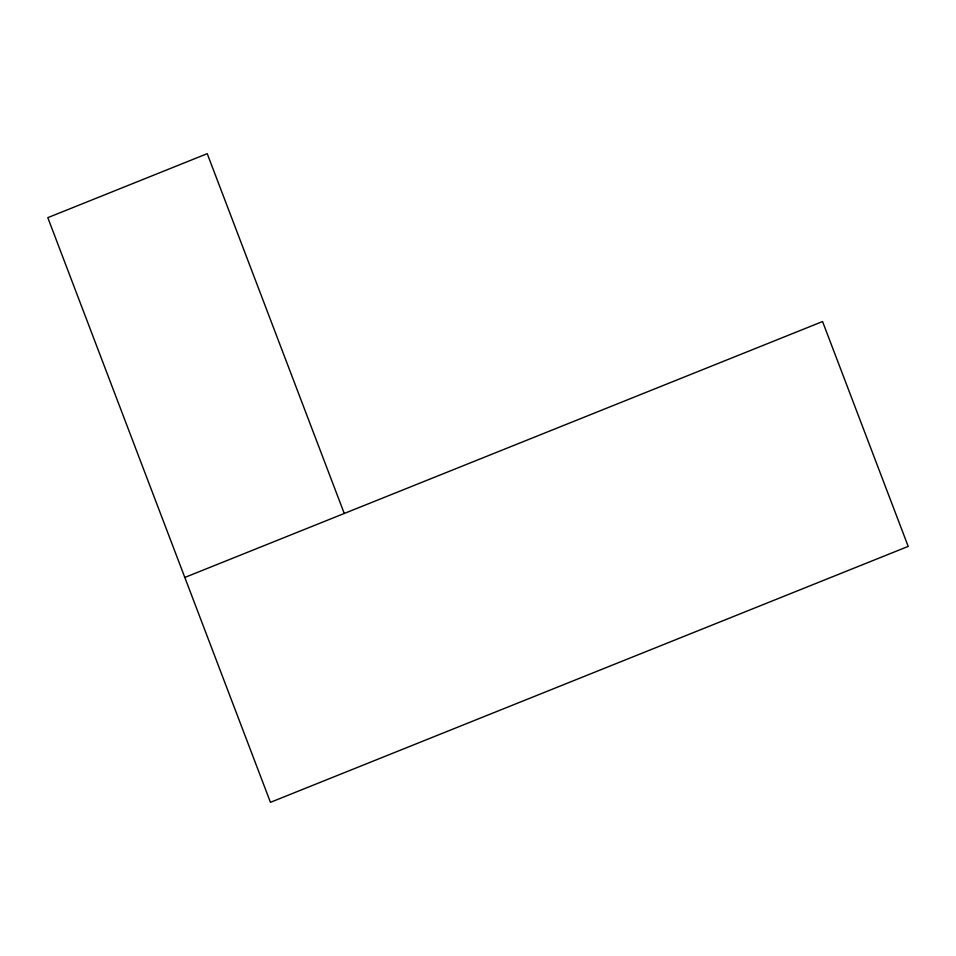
<?xml version="1.0" encoding="UTF-8"?>
<svg xmlns="http://www.w3.org/2000/svg" width="956" height="956" viewBox="0 0 956 956"><rect width="100%" height="100%" fill="white"/><g stroke="black" fill="none" stroke-linecap="round" stroke-linejoin="round"><path stroke-width="1.43" d="M184.819 577.448L822.566 321.539L908.2 546.402L270.452 802.323L47.8 217.657L207.237 153.677L344.256 513.468"/></g></svg>
